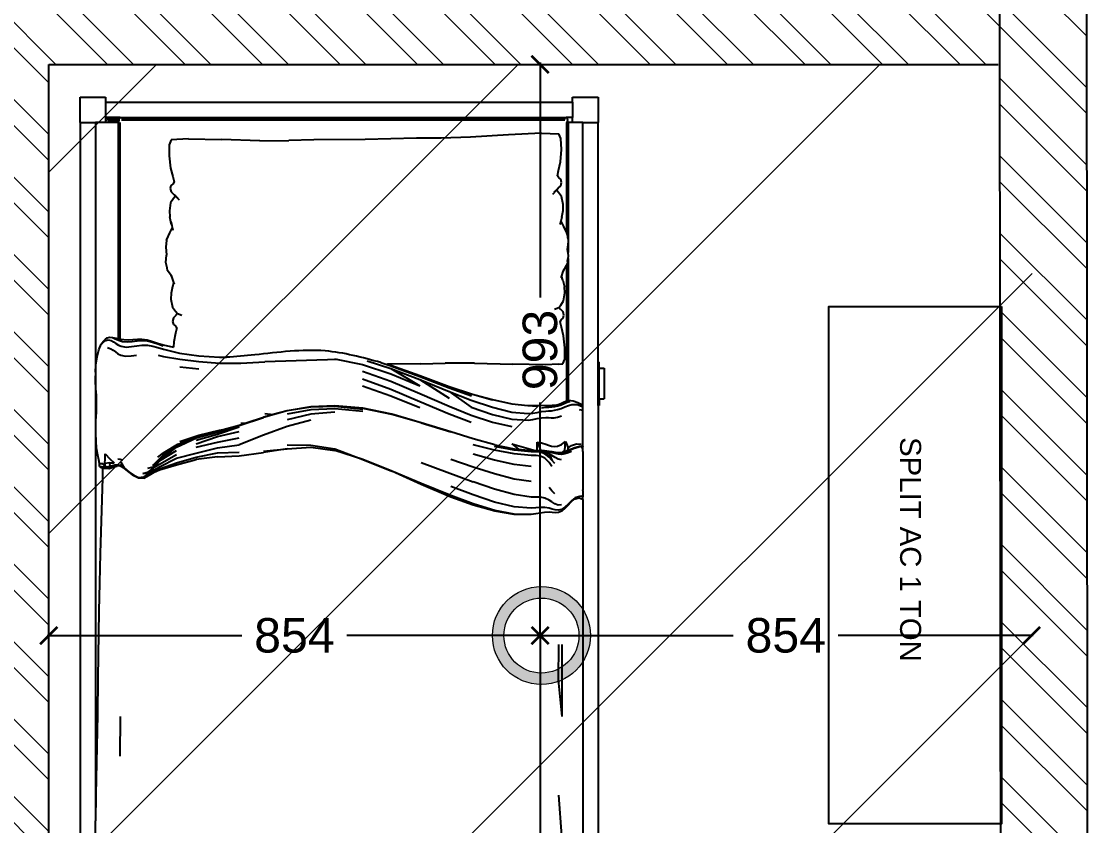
# Model space of a CAD drawing. Header units: millimetres. Extents: x 1464389 to 1998638, y -29162 to 256806.
# Drawn here: x 1714877 to 1716726, y 208027 to 209427 of the extents above; entities that cross this region are included whole.
import ezdxf

# ---------------------------------------------------------------- set-up
doc = ezdxf.new("R2010")
doc.units = ezdxf.units.MM
doc.header["$LTSCALE"] = 15
doc.header["$PDMODE"] = 35
doc.layers.get('0').update_dxf_attribs({"lineweight": 5})
doc.layers.add('dimension', color=1, linetype='Continuous', lineweight=25)
doc.layers.add('ledge wall line', color=252, linetype='Continuous', lineweight=13)
doc.layers.add('Furnitures', color=7, linetype='Continuous', lineweight=25, true_color=0x753b00)
doc.layers.add('NEW WALL', color=5, linetype='Continuous')
doc.layers.add('S-pchat-9', color=9, linetype='Continuous')
doc.styles.add('ARIAL', font='arial.ttf')
doc.dimstyles.new('SC-25', dxfattribs={"dimtxt": 60, "dimasz": 30, "dimexe": 0, "dimexo": 0, "dimgap": 25, "dimtad": 0, "dimdec": 0, "dimzin": 0, "dimdsep": 46, "dimtxsty": 'ARIAL', "dimblk": 'ARCHTICK', "dimcen": 0.09, "dimdle": 3, "dimclrd": 251, "dimclre": 251, "dimclrt": 1, "dimadec": 0, "dimazin": 0, "dimtfac": 1, "dimtdec": 0, "dimtofl": 0, "dimtmove": 0, "dimatfit": 2, "dimfxl": 100, "dimtolj": 1, "dimtzin": 0, "dimarcsym": 0})

# ---------------------------------------------------------------- blocks, each defined once
blk = doc.blocks.new('INTRNAL WALLS')
at = {"layer": 'ledge wall line'}
h = blk.add_hatch(dxfattribs=at)
h.set_pattern_fill('ANSI32', color=256, scale=10, angle=90)
h.paths.add_polyline_path([(881832.9, -153970.1), (884112.1, -153970.1), (884112.1, -153820.1), (881682.9, -153820.1), (881682.9, -157110.1), (881832.9, -157110.1)])
h.paths.add_polyline_path([(882311.7, -149582.3), (883965, -149582.3), (883964.8, -149432.3), (881861.7, -149432.3), (881861.7, -147926.9), (881711.7, -147926.9), (881711.7, -149582.3), (882161.7, -149582.3), (882161.7, -152470.1), (881711.7, -152470.1), (881711.7, -152620.1), (883962.1, -152620.1), (883962.1, -152820.1), (884112.1, -152820.1), (884112.1, -152470.1), (882311.7, -152470.1)])
h.paths.add_polyline_path([(880482.9, -151120.1), (875066.9, -151120.1), (875066.9, -151270.1), (876949.9, -151270.1), (876949.9, -152620.1), (877891.2, -152620.1), (877891.2, -152470.1), (877099.9, -152470.1), (877099.9, -151270.1), (878641.4, -151270.1), (878641.4, -152620.1), (878787.5, -152620.1), (878787.5, -151270.1), (878932.9, -151270.1), (880332.9, -151270.1), (880332.9, -152470.1), (879537.7, -152470.1), (879537.7, -152620.1), (880332.9, -152620.1), (880332.9, -152910.7), (880482.9, -152910.7)])
h.paths.add_polyline_path([(880482.9, -148960.9), (880482.9, -147926.9), (880332.9, -147926.9), (880332.9, -148960.9), (874916.9, -148960.9), (874916.9, -149110.9), (880332.9, -149110.9), (880332.9, -150220.1), (880482.9, -150220.1)])
h.paths.add_polyline_path([(880482.9, -146876.9), (877312.6, -146876.9), (877312.6, -144170.9), (880332.9, -144645.5), (880332.9, -145976.9), (880482.9, -145976.9), (880482.9, -144517.2), (876790.9, -143937), (876790.9, -143774.9), (876640.9, -143774.9), (876640.9, -144065.3), (877162.6, -144147.3), (877162.6, -146876.9), (875066.9, -146876.9), (875066.9, -147026.9), (880482.9, -147026.9)])
h.paths.add_polyline_path([(884112.1, -145078.1), (881711.7, -144708.4), (881711.7, -145076.9), (881861.7, -145076.9), (881861.7, -144883.2), (883962.1, -145206.8), (883962.1, -146876.9), (881711.7, -146876.9), (881711.7, -147026.9), (883962.1, -147026.9), (883967.2, -151569.4), (884117.2, -151569.4)])
h.paths.add_polyline_path([(886926.9, -144297.6), (886776.9, -144274.5), (886776.9, -148282.3), (884114.6, -148282.3), (884114.7, -148432.3), (886926.9, -148432.3)])
h.paths.add_polyline_path([(889910.9, -149432.3), (889910.9, -144757.5), (889760.9, -144734.2), (889760.9, -149432.3), (886221.1, -149432.3), (886221.1, -149582.3), (889760.9, -149582.3), (889760.9, -155900.1), (889910.9, -155900.1)])
h.paths.add_polyline_path([(881637.9, -158065.1), (881682.9, -158065.1), (881682.9, -157965.1), (881537.9, -157965.1), (881537.9, -159250.4), (881637.9, -159250.4)])
h.paths.add_polyline_path([(882036.8, -160000.4), (881537.9, -160000.4), (881537.9, -160100.4), (882036.8, -160100.4)])
h.paths.add_polyline_path([(884112.1, -154870.1), (883962.1, -154870.1), (883962.1, -157860.1), (884112.1, -157860.1)])
h.paths.add_polyline_path([(880782.9, -155840), (880482.9, -155840), (880482.9, -153810.7), (878182.9, -153810.7), (878182.9, -153970.1), (880332.9, -153970.1), (880332.9, -155840), (878332.9, -155840), (878332.9, -154720.1), (878182.9, -154720.1), (878182.9, -155840), (877312.6, -155840), (877162.6, -155840), (877162.6, -157110.2), (877312.6, -157110.2), (877312.6, -155990), (880783, -155987.3)])
h.paths.add_polyline_path([(876412.6, -155840), (875066.9, -155840), (875066.9, -155990), (876412.6, -155990)])
h.paths.add_polyline_path([(876862.6, -157860), (875066.9, -157860), (875066.9, -158010), (876862.6, -158010)])
h.paths.add_polyline_path([(876791.2, -142736.2), (876640.9, -142713.9), (876640.9, -142875.9), (876791.2, -142875.9)])
h.paths.add_polyline_path([(884112.1, -143864.2), (883962.1, -143840.9), (883962.1, -144155.2), (884112.1, -144155.2)])
at = {"layer": 'NEW WALL'}
for p, q in [((882311.7, -149582.3), (883962.1, -149582.3)), ((882311.7, -152470.1), (882311.7, -149582.3))]:
    blk.add_line(p, q, dxfattribs=at)
blk.add_lwpolyline([(884112.1, -145078.1), (884117.2, -151569.4), (883967.2, -151569.4), (883962.1, -147026.9)], dxfattribs=at)
blk = doc.blocks.new('bunkbedplan')
at = {"layer": 'Furnitures'}
for p, q in [((108.03, 99.77), (108.03, 94.77)), ((113.03, 99.77), (108.03, 99.77)), ((113.03, 99.77), (113.03, 96.77)), ((113.03, 99.77), (309.03, 99.77)), ((113.03, 96.77), (162.23, 96.77)), ((113.03, 94.77), (113.03, 96.77)), ((159.22, 96.47), (157.81, 96.1)), ((160.84, 96.7), (159.22, 96.47)), ((162.23, 96.77), (160.84, 96.7)), ((162.23, 96.77), (162.98, 96.77)), ((162.98, 96.77), (250.7, 96.77)), ((163.96, 96.75), (162.98, 96.77)), ((165.51, 96.68), (163.96, 96.75)), ((166.8, 96.6), (165.51, 96.68)), ((168.05, 96.55), (166.8, 96.6)), ((169.28, 96.55), (168.05, 96.55)), ((170.12, 96.58), (169.28, 96.55)), ((170.97, 96.64), (170.12, 96.58)), ((171.83, 96.68), (170.97, 96.64)), ((172.63, 96.7), (171.83, 96.68)), ((173.46, 96.69), (172.63, 96.7)), ((174.33, 96.68), (173.46, 96.69)), ((175.77, 96.64), (174.33, 96.68)), ((177.22, 96.54), (175.77, 96.64)), ((178.57, 96.29), (177.22, 96.54)), ((222.55, 96.28), (229.7, 96.4)), ((229.7, 96.4), (245.56, 96.7)), ((245.56, 96.7), (250.7, 96.77)), ((275.66, 96.77), (250.7, 96.77)), ((108.03, 94.77), (109.03, 94.77)), ((109.03, 94.77), (109.03, 2.77)), ((109.03, 94.77), (112.03, 94.77)), ((112.03, 91.88), (112.03, 94.77)), ((112.03, 94.77), (112.72, 94.77)), ((112.39, 94.32), (112.43, 94.48)), ((112.39, 94.32), (112.39, 92.14)), ((112.53, 94.63), (112.43, 94.48)), ((112.43, 94.32), (112.43, 92.15)), ((112.53, 94.63), (112.71, 94.76)), ((112.53, 94.32), (112.53, 92.19)), ((112.71, 94.76), (112.72, 94.77)), ((112.72, 94.77), (113.03, 94.77)), ((112.93, 94.32), (112.93, 92.25)), ((113.03, 92.26), (113.03, 94.77)), ((155.48, 94.44), (155.36, 94)), ((155.7, 94.77), (155.48, 94.44)), ((155.93, 94.99), (155.7, 94.77)), ((156, 94.76), (155.89, 94.26)), ((156.15, 95.16), (155.93, 94.99)), ((156.25, 95.15), (156, 94.76)), ((156.72, 95.62), (156.15, 95.16)), ((156.5, 95.43), (156.15, 95.16)), ((156.5, 95.43), (156.25, 95.15)), ((156.72, 95.62), (156.5, 95.43)), ((157.81, 96.1), (156.72, 95.62)), ((157.39, 94.41), (157.61, 93.75)), ((179.34, 94.87), (178.36, 94.85)), ((178.36, 94.85), (179.32, 93.97)), ((179.5, 96.14), (178.57, 96.29)), ((180.22, 94.95), (179.34, 94.87)), ((180.26, 95.99), (179.5, 96.14)), ((180.13, 93.97), (180.22, 94.95)), ((180.22, 94.95), (180.91, 94.89)), ((180.26, 95.99), (180.23, 95.67)), ((180.23, 95.67), (180.23, 95.33)), ((180.23, 95.33), (180.91, 94.89)), ((180.8, 95.95), (180.26, 95.99)), ((180.91, 94.88), (180.79, 93.9)), ((180.88, 94.41), (180.79, 93.9)), ((180.8, 95.95), (181.08, 95.64)), ((180.8, 95.95), (180.86, 95.64)), ((180.86, 95.64), (180.89, 95.31)), ((180.91, 94.88), (180.88, 94.41)), ((180.89, 95.31), (180.91, 94.89)), ((180.91, 94.89), (180.91, 94.88)), ((181.19, 95.36), (181.08, 95.64)), ((181.19, 95.36), (183.04, 95.41)), ((181.19, 95.36), (181.22, 95.22)), ((181.23, 95.06), (181.19, 95.36)), ((181.25, 94.66), (181.23, 95.06)), ((181.23, 94.21), (181.25, 94.66)), ((183.04, 95.41), (197.95, 95.85)), ((197.95, 95.85), (203.75, 95.99)), ((203.75, 95.99), (209.33, 96.09)), ((209.33, 96.09), (222.55, 96.28)), ((112.48, 92.18), (112.53, 92.19)), ((112.53, 92.19), (112.75, 92.24)), ((112.53, 92.19), (112.53, 92.17)), ((112.75, 92.24), (112.93, 92.25)), ((112.93, 92.25), (113.03, 92.26)), ((155.64, 92.26), (113.03, 92.26)), ((113.03, 92.24), (113.03, 92.26)), ((113.03, 92.24), (155.64, 92.24)), ((155.36, 94), (155.42, 93.42)), ((155.42, 93.42), (155.48, 93.12)), ((155.42, 93.42), (155.59, 93.01)), ((155.48, 93.12), (155.54, 92.71)), ((155.54, 92.71), (155.64, 92.26)), ((155.59, 93.01), (155.8, 92.54)), ((155.64, 92.26), (155.64, 92.24)), ((155.64, 92.24), (155.64, 92.24)), ((155.64, 92.24), (155.65, 92.18)), ((155.8, 92.54), (156.02, 92.03)), ((155.89, 94.26), (156.02, 93.66)), ((156.02, 93.66), (156.27, 93.23)), ((156.27, 93.23), (156.58, 92.76)), ((156.58, 92.76), (156.89, 92.25)), ((156.89, 92.25), (157.14, 91.7)), ((157.61, 93.75), (157.89, 93.31)), ((157.89, 93.31), (158.24, 92.86)), ((158.24, 92.86), (158.59, 92.36)), ((158.59, 92.36), (158.86, 91.81)), ((179.32, 93.97), (180.1, 93.07)), ((179.32, 92.38), (179.4, 91.91)), ((180.13, 93.97), (180.1, 93.07)), ((180.79, 93.9), (180.13, 93.97)), ((180.53, 92.97), (180.49, 92.49)), ((180.49, 92.49), (180.59, 91.96)), ((180.66, 93.44), (180.53, 92.97)), ((180.79, 93.9), (180.66, 93.44)), ((180.72, 92.39), (180.81, 92.86)), ((180.79, 91.9), (180.72, 92.39)), ((180.79, 93.9), (180.79, 93.9)), ((180.8, 92.52), (180.82, 92.6)), ((180.81, 92.86), (180.97, 93.3)), ((180.82, 92.6), (180.86, 92.79)), ((180.86, 92.79), (181.02, 93.23)), ((180.97, 93.3), (181.13, 93.74)), ((181.02, 93.23), (181.18, 93.65)), ((181.13, 93.74), (181.23, 94.21)), ((181.18, 93.65), (181.28, 94.1)), ((181.28, 94.1), (181.28, 94.15)), ((112.08, 91.95), (112.03, 91.88)), ((112.03, 91.88), (112.03, 4.07)), ((112.08, 91.95), (112.26, 92.08)), ((112.08, 91.64), (112.08, 4.3)), ((112.26, 92.08), (112.39, 92.14)), ((112.26, 92.08), (112.28, 92.07)), ((112.39, 92.14), (112.43, 92.15)), ((112.39, 92.14), (112.39, 92.12)), ((112.43, 92.15), (112.48, 92.18)), ((112.43, 92.15), (112.43, 92.13)), ((112.48, 91.64), (112.48, 4.3)), ((113.03, 92.18), (155.65, 92.18)), ((113.03, 91.95), (155.7, 91.95)), ((155.65, 92.18), (155.7, 91.95)), ((155.7, 91.95), (155.74, 91.74)), ((155.74, 91.74), (155.81, 91.21)), ((155.84, 90.33), (155.79, 89.42)), ((155.81, 91.21), (155.84, 90.33)), ((156.02, 92.03), (156.19, 91.48)), ((156.19, 91.48), (156.28, 90.54)), ((156.28, 90.54), (156.21, 89.56)), ((157.14, 91.7), (157.28, 90.73)), ((157.28, 90.73), (157.2, 89.69)), ((158.86, 91.81), (159.06, 90.84)), ((159.06, 90.84), (159.02, 89.77)), ((179.4, 91.91), (179.57, 91.4)), ((180, 91.8), (181.1, 91.1)), ((180.59, 91.96), (181.1, 91.1)), ((180.89, 91.42), (180.59, 91.96)), ((180.79, 91.88), (180.79, 91.9)), ((181.25, 91.04), (180.79, 91.88)), ((181.1, 91.1), (180.89, 91.42)), ((181.1, 91.1), (181.85, 90.17)), ((181.96, 90.14), (181.25, 91.04)), ((181.85, 90.17), (182.57, 89.23)), ((182.68, 89.21), (181.96, 90.14)), ((230.11, 91.94), (237.93, 91.97)), ((155.79, 89.42), (155.74, 88.51)), ((155.74, 88.51), (155.75, 87.63)), ((156.08, 88.58), (156, 87.64)), ((156.21, 89.56), (156.08, 88.58)), ((157.03, 88.65), (156.88, 87.65)), ((157.2, 89.69), (157.03, 88.65)), ((159.02, 89.77), (158.87, 88.69)), ((182.57, 89.23), (183.02, 88.32)), ((183.15, 88.31), (182.68, 89.21)), ((183.02, 88.32), (182.9, 87.22)), ((183.12, 87.23), (183.15, 88.31)), ((155.75, 87.63), (155.89, 86.58)), ((155.89, 86.58), (156.16, 85.57)), ((156, 87.64), (156.08, 86.54)), ((156.08, 86.54), (156.33, 85.51)), ((156.88, 87.65), (156.89, 86.51)), ((156.89, 86.51), (157.08, 85.47)), ((181.17, 86.45), (180.87, 85.4)), ((181.88, 86.36), (181, 85.2)), ((182.13, 86.2), (181, 85.2)), ((182.13, 86.2), (181.48, 85.21)), ((182.48, 86.21), (181.8, 85.21)), ((182.24, 87.46), (181.88, 86.36)), ((182.57, 86.22), (181.94, 85.22)), ((182.14, 86.2), (182.13, 86.2)), ((182.24, 87.46), (182.14, 86.2)), ((182.14, 86.2), (182.9, 87.22)), ((183.12, 87.23), (182.57, 86.22)), ((182.9, 87.22), (182.9, 87.22)), ((156.16, 85.57), (156.51, 84.55)), ((156.33, 85.51), (156.67, 84.5)), ((156.51, 84.55), (156.86, 83.46)), ((156.67, 84.5), (157.05, 83.43)), ((157.08, 85.47), (157.38, 84.46)), ((157.38, 84.46), (157.72, 83.4)), ((158.91, 84.43), (159.12, 83.38)), ((179.74, 84.14), (177.7, 80.82)), ((179, 84.47), (178.15, 83.4)), ((180.35, 84.15), (178.48, 80.83)), ((179.47, 84.32), (178.6, 83.41)), ((179.47, 84.32), (179.04, 83.41)), ((179.69, 84.28), (179.15, 83.41)), ((179.15, 83.41), (179.74, 84.14)), ((180.88, 84.16), (179.22, 80.83)), ((180.64, 85.49), (179.47, 84.32)), ((180.64, 85.49), (179.69, 84.28)), ((180.87, 85.4), (179.69, 84.28)), ((179.75, 84.14), (179.74, 84.14)), ((179.75, 84.14), (179.76, 84.15)), ((180.87, 85.4), (179.76, 84.15)), ((180.99, 85.19), (179.76, 84.15)), ((181.26, 84.16), (180.1, 80.83)), ((180.99, 85.19), (180.35, 84.15)), ((181.49, 84.17), (180.47, 80.83)), ((181.48, 85.21), (180.88, 84.16)), ((181, 85.2), (180.99, 85.19)), ((181, 85.2), (181, 85.2)), ((181, 85.2), (181, 85.2)), ((181.8, 85.21), (181.26, 84.16)), ((181.94, 85.22), (181.49, 84.17)), ((116.21, 78.44), (116.44, 81.86)), ((116.44, 81.86), (117.39, 82.25)), ((117.39, 82.25), (119.56, 82.26)), ((119.56, 82.26), (121.99, 81.98)), ((121.99, 81.98), (123.69, 81.55)), ((125.16, 81.55), (125.45, 81.93)), ((125.45, 81.93), (126.05, 82.06)), ((126.05, 82.06), (126.71, 81.89)), ((126.71, 81.89), (127.27, 81.29)), ((128.01, 81.41), (128.86, 81.97)), ((128.86, 81.97), (130.45, 82.22)), ((130.45, 82.22), (131.61, 82.15)), ((132.92, 81.83), (131.61, 82.15)), ((133.32, 81.69), (132.6, 81.87)), ((133.32, 81.69), (132.92, 81.83)), ((134.75, 82.12), (133.72, 81.6)), ((136.1, 82.7), (134.75, 82.12)), ((136.26, 82.75), (136.1, 82.7)), ((136.26, 82.75), (137.51, 82.94)), ((137.51, 82.94), (139.14, 82.76)), ((140.62, 82.88), (139.14, 82.76)), ((141.7, 82.65), (140.62, 82.88)), ((142.19, 82.59), (141.7, 82.65)), ((143.19, 81.88), (142.19, 82.59)), ((143.19, 81.88), (143.59, 81.72)), ((143.28, 81.81), (143.19, 81.88)), ((143.59, 81.72), (144.56, 81.37)), ((145.35, 81.6), (146.67, 81.87)), ((146.67, 81.87), (147.83, 81.9)), ((147.83, 81.9), (149.4, 81.59)), ((156.86, 83.46), (157.31, 81.43)), ((157.72, 83.4), (158.47, 80.19)), ((159.12, 83.38), (159.68, 80.18)), ((178.6, 83.41), (176.44, 80.55)), ((178.15, 83.4), (176.44, 80.55)), ((179.04, 83.41), (176.83, 80.71)), ((178.6, 83.41), (176.83, 80.71)), ((179.15, 83.41), (177.03, 80.82)), ((123.69, 81.55), (124.73, 81.3)), ((124.73, 81.3), (125.16, 81.55)), ((127.27, 81.29), (127.56, 81.04)), ((127.27, 81.29), (127.5, 81.04)), ((127.5, 81.04), (127.96, 80.53)), ((127.56, 81.04), (128.01, 81.41)), ((128.36, 80.2), (127.56, 81.04)), ((133.72, 81.6), (133.32, 81.69)), ((134.32, 81.45), (133.72, 81.6)), ((144.56, 81.37), (144.69, 81.4)), ((144.56, 81.37), (144.57, 81.37)), ((144.57, 81.37), (144.69, 81.4)), ((144.57, 81.37), (144.87, 81.26)), ((144.69, 81.4), (145.35, 81.6)), ((149.4, 81.59), (150.24, 81)), ((150.24, 81), (150.68, 80.62)), ((150.68, 80.62), (151.04, 80.91)), ((150.68, 80.62), (150.98, 79.79)), ((151.55, 81.43), (151.04, 80.91)), ((151.04, 80.91), (151.08, 80.94)), ((151.55, 81.43), (152.22, 81.58)), ((152.22, 81.58), (152.81, 81.43)), ((152.81, 81.43), (153.09, 81.04)), ((153.09, 81.04), (153.52, 80.77)), ((153.52, 80.77), (154.56, 80.98)), ((154.56, 80.98), (156.28, 81.35)), ((156.28, 81.35), (157.31, 81.43)), ((157.31, 81.43), (157.31, 81.42)), ((158.47, 80.19), (159, 76.42)), ((159.68, 80.18), (160.15, 76.42)), ((161.21, 80.18), (161.56, 76.42)), ((175.92, 80.18), (174.67, 76.41)), ((176.44, 80.55), (174.97, 76.41)), ((176.83, 80.71), (175.49, 77.62)), ((177.02, 80.82), (176.21, 79.11)), ((176.83, 80.71), (176.21, 79.11)), ((177.02, 80.82), (176.83, 80.71)), ((179.22, 80.83), (178.17, 76.94)), ((180.1, 80.83), (179, 76.94)), ((180.47, 80.83), (179.46, 76.94)), ((116.21, 78.44), (116.39, 71.96)), ((175.49, 77.62), (175.17, 76.95)), ((176.21, 79.11), (175.49, 77.62)), ((159, 76.42), (159.27, 72.34)), ((160.15, 76.42), (160.45, 72.34)), ((174.67, 76.41), (173.68, 72.33)), ((174.73, 75.53), (173.87, 72.75)), ((175.17, 76.95), (174.06, 72.75)), ((175.67, 76.94), (174.43, 72.75)), ((175.1, 76.7), (174.73, 75.53)), ((174.97, 76.41), (174.73, 75.53)), ((176.34, 76.94), (174.93, 72.75)), ((175.1, 76.7), (174.97, 76.41)), ((175.17, 76.95), (175.1, 76.7)), ((177.05, 76.94), (176.01, 72.74)), ((178.17, 76.94), (177.15, 72.74)), ((179, 76.94), (178.12, 72.74)), ((178.9, 72.74), (179.46, 76.94)), ((116.6, 64.41), (116.39, 71.96)), ((159.27, 72.34), (159.28, 70.99)), ((160.45, 72.34), (160.49, 68.17)), ((173.55, 71.6), (172.69, 68.47)), ((174.05, 72.71), (172.75, 68.47)), ((174.43, 72.75), (173, 68.47)), ((173.87, 72.75), (173.55, 71.6)), ((173.68, 72.33), (173.55, 71.6)), ((174.93, 72.75), (173.92, 68.47)), ((174.05, 72.71), (174.06, 72.75)), ((176.01, 72.74), (175.21, 68.47)), ((177.15, 72.74), (176.55, 68.47)), ((178.12, 72.74), (178.01, 68.47)), ((178.9, 72.74), (178.71, 68.47)), ((160.49, 68.17), (160.18, 63.44)), ((172.23, 67.1), (171.09, 63.66)), ((172.75, 68.47), (171.18, 63.66)), ((172.69, 68.47), (172.23, 67.1)), ((172.3, 68.17), (172.23, 67.1)), ((174.67, 63.66), (176.55, 68.47)), ((178.71, 68.47), (178.07, 63.66)), ((116.6, 64.41), (116.58, 58.67)), ((159.72, 49.04), (160.18, 63.44)), ((169.88, 58.98), (171.18, 63.66)), ((170.37, 63.44), (170.58, 61.75)), ((170.58, 61.75), (170.95, 63.12)), ((170.91, 63.44), (170.96, 63.18)), ((170.91, 63.44), (170.95, 63.12)), ((170.95, 63.12), (170.96, 63.18)), ((170.96, 63.18), (171.09, 63.66)), ((172.97, 58.98), (174.67, 63.66)), ((177.34, 58.98), (178.07, 63.66)), ((177.82, 63.66), (177.34, 58.98)), ((169.83, 58.98), (170.58, 61.75)), ((116.46, 53.78), (116.58, 58.67)), ((169.05, 54.33), (169.83, 58.98)), ((169.14, 54.33), (169.88, 58.98)), ((169.65, 54.33), (170.5, 58.98)), ((170.53, 54.33), (171.6, 58.98)), ((171.68, 54.33), (172.97, 58.98)), ((176.54, 58.98), (176.6, 54.33)), ((177.34, 58.98), (177.03, 54.33)), ((116.35, 43.66), (116.46, 53.78)), ((168.85, 49.63), (169.05, 54.33)), ((169, 49.63), (169.14, 54.33)), ((169.44, 49.63), (169.65, 54.33)), ((170.1, 49.63), (170.53, 54.33)), ((176.6, 54.33), (177.37, 49.63)), ((177.03, 54.33), (177.67, 49.63)), ((159.59, 49.69), (160.7, 44.2)), ((169.08, 47.26), (168.85, 49.63)), ((169.58, 44.09), (169, 49.63)), ((169.97, 44.09), (169.44, 49.63)), ((177.37, 49.63), (179.47, 44.09)), ((179.47, 44.09), (177.67, 49.63)), ((169.36, 44.09), (169.08, 47.26)), ((169.39, 44.09), (169.08, 47.26)), ((160.7, 44.2), (162.58, 38.58)), ((162.05, 44.2), (164.03, 38.58)), ((163.57, 44.2), (165.57, 38.58)), ((164.95, 44.2), (166.9, 38.58)), ((170.54, 38.41), (169.36, 44.09)), ((170.59, 38.41), (169.39, 44.09)), ((181.72, 38.42), (179.47, 44.09)), ((179.47, 44.09), (181.73, 38.42)), ((116.13, 33.55), (116.35, 43.66)), ((159.99, 43.27), (161.48, 38.58)), ((160.35, 40.55), (160.35, 40.56)), ((160.35, 40.55), (160.96, 38.58)), ((160.58, 32.76), (160.65, 39.24)), ((160.65, 39.35), (160.65, 39.24)), ((160.65, 39.24), (160.85, 38.58)), ((160.85, 38.58), (162.91, 32.86)), ((160.96, 38.58), (163.1, 32.86)), ((161.48, 38.58), (164.92, 32.86)), ((161.48, 38.58), (163.7, 32.86)), ((162.58, 38.58), (164.92, 32.86)), ((164.03, 38.58), (166.45, 32.86)), ((165.57, 38.58), (168, 32.86)), ((166.9, 38.58), (169.23, 32.86)), ((172.19, 32.63), (170.54, 38.41)), ((172.21, 32.63), (170.59, 38.41)), ((184.16, 32.64), (181.72, 38.42)), ((184.39, 32.64), (181.73, 38.42)), ((116.1, 28.66), (116.13, 33.55)), ((160.58, 32.76), (160.46, 27.86)), ((162.91, 32.86), (165.03, 27.08)), ((163.1, 32.86), (165.33, 27.08)), ((163.7, 32.86), (167.38, 27.09)), ((163.7, 32.86), (166.06, 27.09)), ((166.45, 32.86), (168.96, 27.09)), ((168, 32.86), (170.46, 27.09)), ((172.19, 32.63), (174.02, 26.79)), ((174.02, 26.79), (172.21, 32.63)), ((180.07, 32.64), (183.87, 22.38)), ((186.56, 26.8), (184.16, 32.64)), ((186.85, 26.8), (184.39, 32.64)), ((115.94, 22.92), (116.1, 28.66)), ((160.43, 22.13), (160.46, 27.86)), ((165.03, 27.08), (166.49, 22.73)), ((165.33, 27.08), (166.92, 22.73)), ((166.06, 27.09), (167.75, 22.74)), ((166.06, 27.09), (169.13, 22.74)), ((168.96, 27.09), (170.69, 22.74)), ((170.46, 27.09), (172.12, 22.74)), ((175.37, 22.37), (174.02, 26.79)), ((180.96, 22.38), (179.46, 26.8)), ((186.43, 22.38), (184.76, 26.8)), ((188.2, 22.38), (186.56, 26.8)), ((188.43, 22.37), (186.85, 26.8)), ((115.48, 15.39), (115.94, 22.92)), ((160.43, 22.13), (160.65, 14.58)), ((166.49, 22.73), (166.7, 22.02)), ((166.7, 22.02), (167.65, 18.56)), ((166.7, 22.02), (167.71, 18.56)), ((167.75, 22.74), (169.16, 18.57)), ((169.13, 22.74), (170.57, 18.57)), ((170.69, 22.74), (172.08, 18.58)), ((176.54, 18.13), (175.37, 22.37)), ((177.61, 18.14), (176.58, 22.38)), ((179.56, 18.14), (178.4, 22.38)), ((182.3, 18.14), (180.96, 22.38)), ((185.31, 18.14), (183.87, 22.38)), ((187.83, 18.14), (186.43, 22.38)), ((189.48, 18.13), (188.2, 22.38)), ((189.61, 18.13), (188.43, 22.37)), ((167.65, 18.56), (168.45, 14.78)), ((169.16, 18.57), (170.11, 14.77)), ((170.57, 18.57), (171.48, 14.77)), ((172.08, 18.58), (172.95, 14.77)), ((176.54, 18.13), (177.35, 14.27)), ((177.61, 14.26), (176.9, 18.14)), ((178.34, 14.26), (177.61, 18.14)), ((180.42, 14.26), (179.56, 18.14)), ((183.31, 14.26), (182.3, 18.14)), ((186.37, 14.26), (185.31, 18.14)), ((188.77, 14.27), (187.83, 18.14)), ((190.25, 14.27), (189.48, 18.13)), ((190.28, 14.27), (189.61, 18.13)), ((115.1, 8.91), (115.48, 15.39)), ((168.45, 14.78), (168.8, 11.59)), ((170.11, 14.77), (170.38, 11.54)), ((171.48, 14.77), (171.67, 11.51)), ((176.38, 14.77), (177.44, 13.41)), ((176.38, 14.77), (177.27, 11.54)), ((160.82, 8.09), (160.65, 14.58)), ((177.35, 14.27), (177.44, 13.41)), ((177.44, 13.41), (177.7, 10.95)), ((177.61, 14.25), (177.61, 14.26)), ((177.92, 10.94), (177.61, 14.25)), ((178.66, 10.93), (178.34, 14.26)), ((180.84, 10.93), (180.42, 14.26)), ((183.82, 10.93), (183.31, 14.26)), ((186.85, 10.94), (186.37, 14.26)), ((189.05, 10.96), (188.77, 14.27)), ((190.28, 12.68), (190.25, 14.27)), ((190.28, 12.68), (190.28, 14.27)), ((190.32, 10.97), (190.28, 12.68)), ((168.8, 10.69), (168.78, 9.84)), ((168.8, 11.59), (168.8, 10.69)), ((168.9, 10.67), (168.86, 9.82)), ((170.29, 10.62), (170.16, 9.76)), ((170.38, 11.54), (170.29, 10.62)), ((171.55, 10.59), (171.39, 9.73)), ((171.67, 11.51), (171.55, 10.59)), ((177.27, 11.54), (177.52, 10.62)), ((177.52, 10.62), (177.72, 9.94)), ((177.71, 10.02), (177.7, 10.95)), ((177.94, 10), (177.92, 10.94)), ((178.68, 9.99), (178.66, 10.93)), ((186.86, 10.01), (186.85, 10.94)), ((188.99, 10.02), (189.05, 10.96)), ((190.17, 10.04), (190.32, 10.97)), ((115.1, 8.91), (115.22, 5.51)), ((168.78, 9.84), (168.76, 8.97)), ((168.76, 8.97), (168.78, 8.14)), ((169.25, 8.94), (169.16, 8.06)), ((170.02, 8.92), (169.91, 8.07)), ((170.16, 9.76), (170.02, 8.92)), ((171.24, 8.89), (171.18, 8.07)), ((171.39, 9.73), (171.24, 8.89)), ((177.73, 9.76), (176.05, 9.73)), ((176.05, 9.73), (177.74, 9.03)), ((176.05, 9.73), (176.19, 8.89)), ((176.19, 8.89), (176.42, 8.06)), ((177.72, 9.94), (177.71, 10.02)), ((177.73, 9.76), (177.72, 9.94)), ((177.73, 9.16), (177.73, 9.76)), ((177.75, 9.43), (177.73, 9.76)), ((177.74, 9.03), (177.73, 9.16)), ((177.74, 9.17), (177.75, 9.43)), ((177.74, 9.15), (177.74, 9.17)), ((177.75, 8.87), (177.74, 9.03)), ((177.76, 9.14), (177.75, 9.43)), ((177.76, 8.3), (177.75, 8.87)), ((177.78, 8.29), (177.75, 8.87)), ((177.93, 8.27), (177.76, 9.14)), ((178.03, 9.12), (177.94, 10)), ((178.33, 8.26), (178.03, 9.12)), ((178.82, 9.11), (178.68, 9.99)), ((179.21, 8.26), (178.82, 9.11)), ((186.9, 9.12), (186.86, 10.01)), ((187.06, 8.27), (186.9, 9.12)), ((188.9, 8.28), (188.91, 9.14)), ((188.91, 9.14), (188.99, 10.02)), ((189.87, 8.29), (190, 9.16)), ((190, 9.16), (190.17, 10.04)), ((126.78, 6.43), (126.34, 5.98)), ((126.36, 5.92), (127.18, 6.75)), ((149.8, 6.33), (149.47, 5.49)), ((160.65, 5.54), (160.82, 8.09)), ((168.77, 6.82), (168.73, 6.21)), ((168.78, 7.44), (168.77, 6.82)), ((168.78, 8.14), (168.78, 8.06)), ((168.78, 8.06), (168.78, 7.44)), ((169.09, 6.87), (169.02, 6.27)), ((169.13, 7.47), (169.09, 6.87)), ((169.16, 8.06), (169.13, 7.47)), ((169.75, 6.34), (169.62, 5.73)), ((169.83, 6.93), (169.75, 6.34)), ((169.87, 7.51), (169.83, 6.93)), ((169.91, 8.07), (169.87, 7.51)), ((171.21, 6.4), (171.1, 5.77)), ((171.18, 8.07), (171.2, 7.54)), ((171.2, 7.54), (171.23, 6.98)), ((171.23, 6.98), (171.21, 6.4)), ((176.42, 8.06), (176.62, 7.52)), ((176.62, 7.52), (176.81, 6.96)), ((176.81, 6.96), (176.9, 6.37)), ((176.9, 6.37), (176.83, 5.75)), ((177.85, 7.4), (177.76, 8.3)), ((177.94, 7.4), (177.78, 8.29)), ((177.78, 8.29), (178.31, 7.41)), ((177.96, 6.8), (177.85, 7.4)), ((178.31, 7.41), (177.93, 8.27)), ((177.93, 8.27), (178.97, 7.42)), ((178.12, 6.81), (177.94, 7.4)), ((178.07, 6.17), (177.96, 6.8)), ((178.3, 6.2), (178.12, 6.81)), ((178.69, 6.84), (178.31, 7.41)), ((178.31, 7.41), (179.58, 6.86)), ((178.97, 7.42), (178.33, 8.26)), ((179.08, 6.24), (178.69, 6.84)), ((179.58, 6.86), (178.97, 7.42)), ((180.04, 7.42), (179.21, 8.26)), ((180.23, 6.28), (179.58, 6.86)), ((180.83, 6.88), (180.04, 7.42)), ((185.6, 6.88), (184.98, 7.42)), ((186.24, 6.31), (185.6, 6.88)), ((187.44, 7.41), (187.06, 8.27)), ((187.82, 6.85), (187.44, 7.41)), ((188.19, 6.27), (187.82, 6.85)), ((189.04, 7.4), (188.9, 8.28)), ((189.22, 6.83), (189.04, 7.4)), ((189.39, 6.23), (189.22, 6.83)), ((189.85, 7.39), (189.87, 8.29)), ((189.9, 6.8), (189.85, 7.39)), ((189.94, 6.18), (189.9, 6.8)), ((112.26, 4.3), (112.28, 4.17)), ((116.16, 5.08), (115.22, 5.51)), ((118.33, 5), (116.16, 5.08)), ((120.76, 5.18), (118.33, 5)), ((122.47, 5.55), (120.76, 5.18)), ((123.52, 5.77), (122.47, 5.55)), ((123.95, 5.5), (123.52, 5.77)), ((124.22, 5.11), (123.95, 5.5)), ((124.82, 4.96), (124.22, 5.11)), ((125.48, 5.11), (124.82, 4.96)), ((125.99, 5.63), (125.48, 5.11)), ((126.3, 5.94), (125.99, 5.63)), ((126.36, 5.92), (125.99, 5.63)), ((126.34, 5.98), (126.3, 5.94)), ((126.34, 5.98), (126.34, 5.96)), ((126.8, 5.53), (126.36, 5.92)), ((127.63, 4.94), (126.8, 5.53)), ((129.21, 4.64), (127.63, 4.94)), ((130.37, 4.66), (129.21, 4.64)), ((131.69, 4.93), (130.37, 4.66)), ((131.69, 4.93), (132.48, 5.13)), ((132.48, 5.13), (133.1, 5.28)), ((132.48, 5.13), (133.51, 4.57)), ((133.51, 4.57), (134.74, 3.99)), ((142.36, 4.65), (141.2, 3.99)), ((142.04, 4.58), (142.6, 4.75)), ((142.6, 4.75), (142.36, 4.65)), ((142.6, 4.75), (143.25, 4.96)), ((143.25, 4.96), (143.65, 5.09)), ((144.12, 4.71), (143.25, 4.96)), ((144.12, 4.71), (145.43, 4.39)), ((146.59, 4.32), (145.43, 4.39)), ((148.17, 4.57), (146.59, 4.32)), ((149.02, 5.12), (148.17, 4.57)), ((149.47, 5.49), (149.02, 5.12)), ((149.77, 5.24), (149.47, 5.49)), ((149.77, 5.24), (150.32, 4.65)), ((149.86, 5.16), (149.77, 5.24)), ((150.98, 4.48), (150.32, 4.65)), ((150.32, 4.65), (150.32, 4.65)), ((151.58, 4.61), (150.98, 4.48)), ((151.87, 4.99), (151.58, 4.61)), ((152.31, 5.24), (151.87, 4.99)), ((153.35, 4.98), (152.31, 5.24)), ((155.05, 4.55), (153.35, 4.98)), ((157.47, 4.28), (155.05, 4.55)), ((159.64, 4.28), (157.47, 4.28)), ((160.6, 4.68), (159.64, 4.28)), ((160.65, 5.54), (160.6, 4.68)), ((168.16, 4.58), (167.93, 4.09)), ((168.42, 5.09), (168.16, 4.58)), ((168.4, 4.45), (168.16, 3.86)), ((168.66, 5.05), (168.4, 4.45)), ((168.63, 5.65), (168.42, 5.09)), ((168.73, 6.21), (168.63, 5.65)), ((168.89, 5.69), (168.66, 5.05)), ((169.08, 4.31), (168.8, 3.61)), ((169.02, 6.27), (168.89, 5.69)), ((169.37, 5.02), (169.08, 4.31)), ((169.62, 5.73), (169.37, 5.02)), ((171.1, 5.77), (170.82, 4.99)), ((176.47, 4.99), (175.93, 4.2)), ((177.68, 4.33), (175.93, 4.2)), ((175.93, 4.2), (177.14, 3.65)), ((176.83, 5.75), (176.47, 4.99)), ((178.11, 4.9), (177.68, 4.33)), ((177.68, 4.33), (177.93, 4.24)), ((177.79, 3.69), (178.01, 4.31)), ((177.88, 4.11), (177.93, 4.24)), ((177.93, 4.24), (177.96, 4.31)), ((177.96, 4.31), (178.11, 4.9)), ((178.01, 4.31), (178.14, 4.92)), ((178.15, 5.55), (178.07, 6.17)), ((178.11, 4.91), (178.15, 5.45)), ((178.11, 4.9), (178.11, 4.91)), ((178.13, 3.64), (178.35, 4.29)), ((178.14, 4.92), (178.15, 5.45)), ((178.15, 5.45), (178.15, 5.55)), ((178.43, 5.57), (178.3, 6.2)), ((178.35, 4.29), (178.46, 4.94)), ((178.46, 4.94), (178.43, 5.57)), ((179.4, 5.62), (179.08, 6.24)), ((179.53, 4.96), (179.4, 5.62)), ((188.43, 5.65), (188.19, 6.27)), ((188.19, 3.6), (188.82, 4.28)), ((188.39, 4.98), (188.43, 5.65)), ((188.49, 3.7), (189.12, 4.31)), ((188.82, 4.28), (189.28, 4.96)), ((189.12, 4.31), (189.62, 4.93)), ((189.28, 4.96), (189.45, 5.61)), ((189.45, 5.61), (189.39, 6.23)), ((189.62, 4.93), (189.88, 5.56)), ((189.88, 5.56), (189.94, 6.18)), ((215.91, 4.91), (230.1, 4.92)), ((215.93, 5.58), (222.91, 5.61)), ((222.91, 5.61), (230.1, 4.92)), ((245.64, 5.59), (253.62, 4.95)), ((108.03, 2.77), (108.03, -2.23)), ((109.03, 2.77), (108.03, 2.77)), ((109.03, 2.77), (112.03, 2.77)), ((112.03, 4.07), (112.08, 3.99)), ((112.03, 2.77), (112.03, 4.07)), ((113.03, 2.77), (112.03, 2.77)), ((112.26, 3.86), (112.08, 3.99)), ((112.26, 3.86), (112.28, 3.88)), ((112.26, 3.86), (112.48, 3.77)), ((112.75, 3.7), (112.48, 3.77)), ((113.03, 3.68), (112.75, 3.7)), ((113.03, 3.86), (112.79, 3.88)), ((113.03, 3.99), (134.74, 3.99)), ((113.03, 3.77), (135.63, 3.77)), ((113.03, 3.7), (135.96, 3.7)), ((113.03, 3.68), (113.03, 3.7)), ((113.03, 3.68), (136.07, 3.68)), ((113.03, 2.77), (113.03, 3.68)), ((113.03, 0.77), (113.03, 2.77)), ((134.74, 3.99), (134.84, 3.95)), ((134.84, 3.95), (135, 3.88)), ((135, 3.88), (135.63, 3.77)), ((135.63, 3.77), (135.96, 3.7)), ((135.96, 3.7), (136.07, 3.68)), ((136.07, 3.68), (136.24, 3.65)), ((136.24, 3.65), (136.66, 3.68)), ((136.66, 3.68), (136.94, 3.7)), ((136.66, 3.68), (138.63, 3.68)), ((136.94, 3.7), (137.74, 3.77)), ((136.94, 3.7), (138.46, 3.7)), ((137.74, 3.77), (137.87, 3.78)), ((137.74, 3.77), (137.96, 3.77)), ((137.96, 3.77), (137.87, 3.78)), ((138.46, 3.7), (137.96, 3.77)), ((138.63, 3.68), (138.46, 3.7)), ((139.35, 3.59), (138.63, 3.68)), ((139.86, 3.68), (139.35, 3.59)), ((139.98, 3.7), (139.86, 3.68)), ((139.86, 3.68), (167.81, 3.68)), ((140.33, 3.77), (139.98, 3.7)), ((139.98, 3.7), (167.82, 3.7)), ((140.44, 3.78), (140.33, 3.77)), ((140.33, 3.77), (167.83, 3.77)), ((140.44, 3.78), (140.93, 3.84)), ((141.2, 3.99), (140.93, 3.84)), ((141.2, 3.99), (167.9, 3.99)), ((167.81, 3.68), (167.78, 3.59)), ((167.78, 3.59), (167.86, 2.66)), ((167.82, 3.7), (167.81, 3.68)), ((167.83, 3.77), (167.82, 3.7)), ((167.9, 3.99), (167.83, 3.77)), ((167.86, 2.66), (168.2, 1.73)), ((167.93, 4.09), (167.9, 3.99)), ((168.16, 3.86), (168.02, 3.27)), ((168.8, 3.61), (168.62, 2.93)), ((168.62, 2.93), (168.62, 1.88)), ((176.7, 3), (176.36, 1.98)), ((177.14, 3.65), (176.7, 3)), ((176.92, 1.42), (177.22, 2.55)), ((176.96, 1.26), (177.29, 2.44)), ((177.68, 3.71), (177.14, 3.65)), ((177.22, 2.55), (177.45, 3.12)), ((177.29, 2.44), (177.54, 3.07)), ((177.45, 3.12), (177.5, 3.29)), ((177.45, 3.12), (177.47, 3.15)), ((177.47, 3.15), (177.73, 3.73)), ((177.5, 3.29), (177.68, 3.71)), ((177.54, 3.07), (177.79, 3.69)), ((177.68, 3.71), (177.76, 3.88)), ((177.73, 3.73), (177.88, 4.11)), ((177.76, 3.88), (177.88, 4.11)), ((177.85, 2.98), (178.13, 3.64)), ((186.67, 1.15), (187.01, 2.25)), ((187.01, 2.25), (187.53, 2.91)), ((187.07, 1.51), (187.35, 2.51)), ((187.35, 2.51), (187.85, 3.1)), ((187.53, 2.91), (188.19, 3.6)), ((187.85, 3.1), (188.49, 3.7)), ((113.03, 0.77), (113.03, -2.23)), ((168.73, 0.77), (113.03, 0.77)), ((168.2, 1.73), (168.62, 0.96)), ((168.43, 1.36), (168.77, 0.77)), ((168.62, 1.88), (168.91, 1)), ((168.62, 0.96), (168.71, 0.82)), ((168.71, 0.82), (168.69, 0.86)), ((168.71, 0.8), (168.71, 0.82)), ((168.73, 0.77), (168.71, 0.8)), ((168.73, 0.77), (168.77, 0.77)), ((169.05, 0.77), (168.77, 0.77)), ((168.91, 1), (169.05, 0.77)), ((169.75, 0.77), (169.05, 0.77)), ((169.61, 1.51), (169.75, 0.77)), ((176.84, 0.77), (169.75, 0.77)), ((176.36, 1.98), (176.43, 1.1)), ((176.84, 0.77), (176.92, 1.42)), ((176.84, 0.77), (176.88, 0.77)), ((176.88, 0.77), (176.96, 1.26)), ((177.15, 0.77), (176.88, 0.77)), ((177.15, 0.77), (177.21, 1.09)), ((177.88, 0.77), (177.15, 0.77)), ((177.88, 0.77), (177.89, 0.82)), ((177.88, 0.77), (185.41, 0.77)), ((185.41, 0.77), (185.41, 0.77)), ((185.44, 0.77), (185.41, 0.77)), ((185.44, 0.78), (185.44, 0.77)), ((185.59, 0.77), (185.44, 0.77)), ((185.58, 0.8), (185.59, 0.77)), ((185.59, 0.77), (186.78, 0.77)), ((186.78, 0.77), (186.67, 1.15)), ((187.33, 0.77), (186.78, 0.77)), ((187.32, 0.81), (187.07, 1.51)), ((187.36, 0.77), (187.32, 0.81)), ((187.33, 0.77), (187.32, 0.81)), ((187.36, 0.77), (187.33, 0.77)), ((187.36, 0.77), (269.03, 0.77)), ((108.03, -2.23), (113.03, -2.23)), ((160.25, -2.23), (113.03, -2.23)), ((160.25, -2.23), (160.25, -2.43)), ((168.78, -2.23), (160.25, -2.23)), ((161.46, -2.43), (160.25, -2.43)), ((161.46, -2.43), (161.46, -3.43)), ((167.52, -2.43), (161.46, -2.43)), ((161.46, -3.43), (167.52, -3.43)), ((167.52, -2.43), (167.52, -3.43)), ((167.52, -2.43), (168.78, -2.43)), ((168.78, -2.23), (254.59, -2.23)), ((168.78, -2.23), (168.78, -2.43))]:
    blk.add_line(p, q, dxfattribs=at)
blk.add_open_spline([(160.35, 40.55), (159.35, 44.19), (157.13, 52.34), (158.6, 62.66), (159.21, 69.13), (159.28, 70.99)], degree=3, knots=[0, 0, 0, 0, 11.204674, 25.116231, 30.712491, 30.712491, 30.712491, 30.712491], dxfattribs=at)
blk = doc.blocks.new('Hanging light')
h = blk.add_hatch(color=30)
h.dxf.hatch_style = 1
h.set_gradient(color1=(242, 103, 34), color2=(255, 255, 0), name='CYLINDER')
h.paths.add_polyline_path([(163326.4, 34665.3, 1), (163155.9, 34665.3, 1)])
h.paths.add_polyline_path([(163175.9, 34665.3, -1), (163306.4, 34665.3, -1)], flags=16)
at = {"color": 3}
for radius in [85.2, 65.2]:
    blk.add_circle((163241.2, 34665.3), radius, dxfattribs=at)
blk = doc.blocks.new('_ArchTick')
at = {"color": 0, "linetype": 'ByBlock', "const_width": 0.15}
blk.add_lwpolyline([(-0.5, -0.5), (0.5, 0.5)], dxfattribs=at)
blk = doc.blocks.new('*D932')
at = {"layer": 'Defpoints', "color": 0, "ltscale": 0.25, "transparency": 16777216}
for p in [(1715779.3, 208358.2), (1716633.4, 208358.2), (1716633.4, 208358.2)]:
    blk.add_point(p, dxfattribs=at)
at = {"layer": 'dimension', "color": 251, "lineweight": -2, "ltscale": 0.25, "transparency": 16777216}
for p, q in [((1715776.3, 208358.2), (1716115.1, 208358.2)), ((1716636.4, 208358.2), (1716297.5, 208358.2))]:
    blk.add_line(p, q, dxfattribs=at)
at = {"layer": 'dimension', "color": 251, "lineweight": -2, "ltscale": 0.25, "transparency": 16777216, "xscale": 30, "yscale": 30, "zscale": 30, "rotation": 180}
blk.add_blockref('_ArchTick', (1715779.3, 208358.2), dxfattribs=at)
at = {"layer": 'dimension', "color": 251, "lineweight": -2, "ltscale": 0.25, "transparency": 16777216, "xscale": 30, "yscale": 30, "zscale": 30}
blk.add_blockref('_ArchTick', (1716633.4, 208358.2), dxfattribs=at)
at = {"layer": 'dimension', "color": 1, "ltscale": 0.25, "transparency": 16777216, "insert": (1716206.3, 208358.2), "char_height": 60, "attachment_point": 5, "style": 'ARIAL'}
blk.add_mtext('\\A1;854', dxfattribs=at)
blk = doc.blocks.new('*D933')
at = {"layer": 'Defpoints', "color": 0, "ltscale": 0.25, "transparency": 16777216}
for p in [(1714925.2, 208358.2), (1714925.2, 208358.2), (1715779.3, 208358.2)]:
    blk.add_point(p, dxfattribs=at)
at = {"layer": 'dimension', "color": 251, "lineweight": -2, "ltscale": 0.25, "transparency": 16777216}
for p, q in [((1714922.2, 208358.2), (1715261, 208358.2)), ((1715782.3, 208358.2), (1715443.4, 208358.2))]:
    blk.add_line(p, q, dxfattribs=at)
at = {"layer": 'dimension', "color": 251, "lineweight": -2, "ltscale": 0.25, "transparency": 16777216, "xscale": 30, "yscale": 30, "zscale": 30, "rotation": 180}
blk.add_blockref('_ArchTick', (1714925.2, 208358.2), dxfattribs=at)
at = {"layer": 'dimension', "color": 251, "lineweight": -2, "ltscale": 0.25, "transparency": 16777216, "xscale": 30, "yscale": 30, "zscale": 30}
blk.add_blockref('_ArchTick', (1715779.3, 208358.2), dxfattribs=at)
at = {"layer": 'dimension', "color": 1, "ltscale": 0.25, "transparency": 16777216, "insert": (1715352.2, 208358.2), "char_height": 60, "attachment_point": 5, "style": 'ARIAL'}
blk.add_mtext('\\A1;854', dxfattribs=at)
blk = doc.blocks.new('*D934')
at = {"layer": 'Defpoints', "color": 0, "ltscale": 0.25, "transparency": 16777216}
for p in [(1715779.3, 208358.2), (1715781.6, 208358.2), (1715779.6, 206914.3)]:
    blk.add_point(p, dxfattribs=at)
at = {"layer": 'dimension', "color": 251, "lineweight": -2, "ltscale": 0.25, "transparency": 16777216}
for p, q in [((1715779.3, 208361.2), (1715779.3, 207747.9)), ((1715781.6, 208358.2), (1715779.3, 208358.2)), ((1715779.3, 206911.3), (1715779.3, 207524.6)), ((1715779.6, 206914.3), (1715779.3, 206914.3))]:
    blk.add_line(p, q, dxfattribs=at)
at = {"layer": 'dimension', "color": 251, "lineweight": -2, "ltscale": 0.25, "transparency": 16777216, "xscale": 30, "yscale": 30, "zscale": 30}
for p, rotation in [((1715779.3, 208358.2), 90), ((1715779.3, 206914.3), 270)]:
    blk.add_blockref('_ArchTick', p, dxfattribs=dict(at, rotation=rotation))
at = {"layer": 'dimension', "color": 1, "ltscale": 0.25, "transparency": 16777216, "insert": (1715779.3, 207636.3), "char_height": 60, "attachment_point": 5, "rotation": 90, "style": 'ARIAL'}
blk.add_mtext('\\A1;1444', dxfattribs=at)
blk = doc.blocks.new('*D935')
at = {"layer": 'Defpoints', "color": 0, "ltscale": 0.25, "transparency": 16777216}
for p in [(1715778.7, 209351.7), (1715779.3, 209351.7), (1715779.3, 208358.2)]:
    blk.add_point(p, dxfattribs=at)
at = {"layer": 'dimension', "color": 251, "lineweight": -2, "ltscale": 0.25, "transparency": 16777216}
for p, q in [((1715778.7, 209351.7), (1715779.3, 209351.7)), ((1715779.3, 209354.7), (1715779.3, 208946.2)), ((1715779.3, 208355.2), (1715779.3, 208763.7)), ((1715779.3, 208358.2), (1715779.3, 208358.2))]:
    blk.add_line(p, q, dxfattribs=at)
at = {"layer": 'dimension', "color": 251, "lineweight": -2, "ltscale": 0.25, "transparency": 16777216, "xscale": 30, "yscale": 30, "zscale": 30}
for p, rotation in [((1715779.3, 209351.7), 90), ((1715779.3, 208358.2), 270)]:
    blk.add_blockref('_ArchTick', p, dxfattribs=dict(at, rotation=rotation))
at = {"layer": 'dimension', "color": 1, "ltscale": 0.25, "transparency": 16777216, "insert": (1715779.3, 208854.9), "char_height": 60, "attachment_point": 5, "rotation": 90, "style": 'ARIAL'}
blk.add_mtext('\\A1;993', dxfattribs=at)
blk = doc.blocks.new('AC')
at = {"layer": 'S-pchat-9', "ltscale": 0.25}
blk.add_lwpolyline([(1396520.3, -98989.3), (1397420.3, -98989.3), (1397420.3, -99289.3), (1396520.3, -99289.3)], close=True, dxfattribs=at)
at = {"layer": 'S-pchat-9', "ltscale": 0.25, "insert": (1397138.2, -99129), "char_height": 36.48, "width": 2655.202, "attachment_point": 3, "style": 'ARIAL'}
blk.add_mtext('SPLIT AC 1 TON', dxfattribs=at)

msp = doc.modelspace()

# ---------------------------------------------------------------- hatches: boundary and pattern name
at = {"true_color": 0x636466}
h = msp.add_hatch(dxfattribs=at)
h.set_pattern_fill('ANSI31', color=251, scale=140)
h.set_pattern_definition([(45, (882263.97, 177990.95), (-314.30896, 314.30896), [])])
h.paths.add_polyline_path([(1716634.5, 209351.7), (1714925.2, 209351.7), (1714925.2, 206463.9), (1716634.5, 206463.9)])

# ---------------------------------------------------------------- block references
for name, p in [('INTRNAL WALLS', (832613.4, 358934)), ('Hanging light', (1552540.4, 173692.9))]:
    msp.add_blockref(name, p)
at = {"layer": 'Furnitures', "xscale": -8.823529411764703, "yscale": 8.823529411764703, "zscale": 8.823529411764703, "rotation": 90}
msp.add_blockref('bunkbedplan', (1715860.3, 210247.8), dxfattribs=at)
at = {"layer": 'S-pchat-9', "rotation": 270}
msp.add_blockref('AC', (1815570.5, 1605450.8), dxfattribs=at)

# ---------------------------------------------------------------- dimensions: what is measured, and where the dimension line sits
at = {"layer": 'dimension', "ltscale": 0.25}
for base, p1, p2, picture, middle in [((1715779.2764, 209351.6829), (1715779.2764, 208358.1949), (1715778.7116, 209351.6829), '*D935', (1715779.2764, 208854.9389)), ((1715779.3, 208358.2), (1715779.6, 206914.3), (1715781.6, 208358.2), '*D934', (1715779.3, 207636.3))]:
    dim = msp.add_linear_dim(base=base, p1=p1, p2=p2, angle=90, dimstyle='SC-25', dxfattribs=at)
    dim.commit()
    dim.dimension.update_dxf_attribs({"geometry": picture, "text_midpoint": middle})
for base, p2, picture, middle in [((1714925.2, 208358.2), (1714925.2, 208358.2), '*D933', (1715352.2, 208358.2)), ((1716633.4, 208358.2), (1716633.4, 208358.2), '*D932', (1716206.3, 208358.2))]:
    dim = msp.add_linear_dim(base=base, p1=(1715779.3, 208358.2), p2=p2, dimstyle='SC-25', dxfattribs=at)
    dim.commit()
    dim.dimension.update_dxf_attribs({"geometry": picture, "text_midpoint": middle})

doc.saveas('drawing.dxf')
